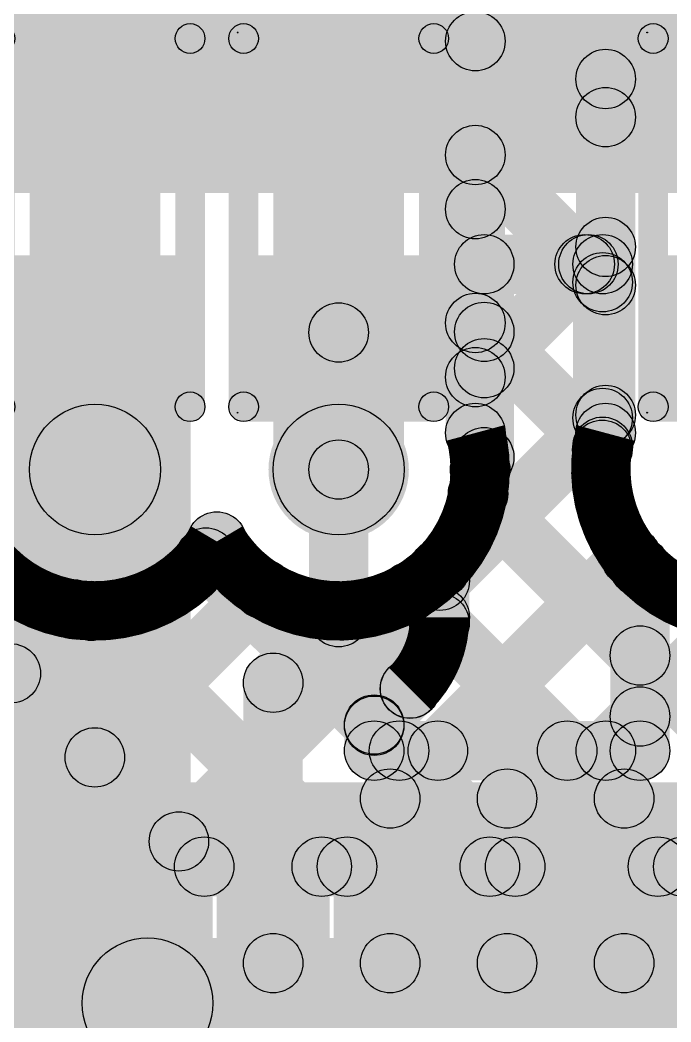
# Model space of a CAD drawing. Header units: millimetres. Extents: x -0.22 to 4.11, y -0.25 to 2.01.
# Drawn here: x 1.8429 to 1.9524, y 0.6665 to 0.8352 of the extents above; entities that cross this region are included whole.
import ezdxf

# ---------------------------------------------------------------- set-up
doc = ezdxf.new("R2010")
doc.units = ezdxf.units.MM
doc.header["$MEASUREMENT"] = 0
for name, color, linetype in [('BottomLayer', 5, 'Continuous'), ('BottomOverlay', 54, 'Continuous'), ('BottomPaste', 16, 'Continuous'), ('BottomSolder', 6, 'Continuous'), ('Mechanical1', 6, 'Continuous'), ('TopLayer', 1, 'Continuous'), ('ViaHoleLayer', 16, 'Continuous')]:
    doc.layers.add(name, color=color, linetype=linetype)

# ---------------------------------------------------------------- blocks, each defined once
blk = doc.blocks.new('R__0402_B_5')
at = {"layer": 'BottomLayer'}
for points in [[(-0.0095, 0.0125), (-0.0095, -0.0125), (-0.0275, -0.0125), (-0.0275, 0.0125)], [(0.0275, 0.0125), (0.0275, -0.0125), (0.0095, -0.0125), (0.0095, 0.0125)]]:
    blk.add_hatch(color=5, dxfattribs=at).paths.add_polyline_path(points)
at = {"layer": 'BottomOverlay'}
h = blk.add_hatch(color=54, dxfattribs=at)
edge = h.paths.add_edge_path()
edge.add_arc((-0.031, 0.016), 0.0025, 0, 360)
h = blk.add_hatch(color=54, dxfattribs=at)
edge = h.paths.add_edge_path()
edge.add_arc((-0.031, 0.016), 0.0025, 0, 360)
h = blk.add_hatch(color=54, dxfattribs=at)
edge = h.paths.add_edge_path()
edge.add_arc((-0.032, 0.017), 0.0000635, 0, 360)
for points in [[(-0.032, 0.01694), (-0.032, 0.01706), (0.032, 0.01706), (0.032, 0.01694)], [(-0.031, 0.0135), (-0.031, 0.0185), (0.031, 0.0185), (0.031, 0.0135)], [(-0.0335, 0.016), (-0.0285, 0.016), (-0.0285, -0.016), (-0.0335, -0.016)], [(0.0285, 0.016), (0.0335, 0.016), (0.0335, -0.016), (0.0285, -0.016)], [(-0.031, -0.0185), (-0.031, -0.0135), (0.031, -0.0135), (0.031, -0.0185)]]:
    blk.add_hatch(color=54, dxfattribs=at).paths.add_polyline_path(points)
h = blk.add_hatch(color=54, dxfattribs=at)
edge = h.paths.add_edge_path()
edge.add_arc((0.031, 0.016), 0.0025, 0, 360)
h = blk.add_hatch(color=54, dxfattribs=at)
edge = h.paths.add_edge_path()
edge.add_arc((0.031, 0.016), 0.0025, 0, 360)
h = blk.add_hatch(color=54, dxfattribs=at)
edge = h.paths.add_edge_path()
edge.add_arc((0.032, 0.017), 0.0000635, 0, 360)
h = blk.add_hatch(color=54, dxfattribs=at)
edge = h.paths.add_edge_path()
edge.add_arc((-0.031, -0.016), 0.0025, 0, 360)
h = blk.add_hatch(color=54, dxfattribs=at)
edge = h.paths.add_edge_path()
edge.add_arc((-0.031, -0.016), 0.0025, 0, 360)
h = blk.add_hatch(color=54, dxfattribs=at)
edge = h.paths.add_edge_path()
edge.add_arc((0.031, -0.016), 0.0025, 0, 360)
h = blk.add_hatch(color=54, dxfattribs=at)
edge = h.paths.add_edge_path()
edge.add_arc((0.031, -0.016), 0.0025, 0, 360)
at = {"layer": 'BottomPaste'}
for points in [[(-0.0095, 0.0125), (-0.0095, -0.0125), (-0.0275, -0.0125), (-0.0275, 0.0125)], [(0.0275, 0.0125), (0.0275, -0.0125), (0.0095, -0.0125), (0.0095, 0.0125)]]:
    blk.add_hatch(color=16, dxfattribs=at).paths.add_polyline_path(points)
at = {"layer": 'BottomSolder'}
for points in [[(-0.0055, 0.0165), (-0.0055, -0.0165), (-0.0315, -0.0165), (-0.0315, 0.0165)], [(0.0315, 0.0165), (0.0315, -0.0165), (0.0055, -0.0165), (0.0055, 0.0165)]]:
    blk.add_hatch(color=6, dxfattribs=at).paths.add_polyline_path(points)
at = {"layer": 'BottomOverlay'}
for centre, radius in [((-0.031, 0.016), 0.0025), ((-0.031, 0.016), 0.0025), ((-0.032, 0.017), 0.0000635), ((0.031, 0.016), 0.0025), ((0.031, 0.016), 0.0025), ((0.032, 0.017), 0.0000635), ((-0.031, -0.016), 0.0025), ((-0.031, -0.016), 0.0025), ((0.031, -0.016), 0.0025), ((0.031, -0.016), 0.0025)]:
    blk.add_circle(centre, radius, dxfattribs=at)
blk = doc.blocks.new('R__0402_B_7')
at = {"layer": 'BottomLayer'}
for points in [[(-0.0095, 0.0125), (-0.0095, -0.0125), (-0.0275, -0.0125), (-0.0275, 0.0125)], [(0.0275, 0.0125), (0.0275, -0.0125), (0.0095, -0.0125), (0.0095, 0.0125)]]:
    blk.add_hatch(color=5, dxfattribs=at).paths.add_polyline_path(points)
at = {"layer": 'BottomOverlay'}
h = blk.add_hatch(color=54, dxfattribs=at)
edge = h.paths.add_edge_path()
edge.add_arc((-0.031, 0.016), 0.0025, 0, 360)
h = blk.add_hatch(color=54, dxfattribs=at)
edge = h.paths.add_edge_path()
edge.add_arc((-0.031, 0.016), 0.0025, 0, 360)
h = blk.add_hatch(color=54, dxfattribs=at)
edge = h.paths.add_edge_path()
edge.add_arc((-0.032, 0.017), 0.0000635, 0, 360)
for points in [[(-0.032, 0.01694), (-0.032, 0.01706), (0.032, 0.01706), (0.032, 0.01694)], [(-0.031, 0.0135), (-0.031, 0.0185), (0.031, 0.0185), (0.031, 0.0135)], [(-0.0335, 0.016), (-0.0285, 0.016), (-0.0285, -0.016), (-0.0335, -0.016)], [(0.0285, 0.016), (0.0335, 0.016), (0.0335, -0.016), (0.0285, -0.016)], [(-0.031, -0.0185), (-0.031, -0.0135), (0.031, -0.0135), (0.031, -0.0185)]]:
    blk.add_hatch(color=54, dxfattribs=at).paths.add_polyline_path(points)
h = blk.add_hatch(color=54, dxfattribs=at)
edge = h.paths.add_edge_path()
edge.add_arc((0.031, 0.016), 0.0025, 0, 360)
h = blk.add_hatch(color=54, dxfattribs=at)
edge = h.paths.add_edge_path()
edge.add_arc((0.031, 0.016), 0.0025, 0, 360)
h = blk.add_hatch(color=54, dxfattribs=at)
edge = h.paths.add_edge_path()
edge.add_arc((0.032, 0.017), 0.0000635, 0, 360)
h = blk.add_hatch(color=54, dxfattribs=at)
edge = h.paths.add_edge_path()
edge.add_arc((-0.031, -0.016), 0.0025, 0, 360)
h = blk.add_hatch(color=54, dxfattribs=at)
edge = h.paths.add_edge_path()
edge.add_arc((-0.031, -0.016), 0.0025, 0, 360)
h = blk.add_hatch(color=54, dxfattribs=at)
edge = h.paths.add_edge_path()
edge.add_arc((0.031, -0.016), 0.0025, 0, 360)
h = blk.add_hatch(color=54, dxfattribs=at)
edge = h.paths.add_edge_path()
edge.add_arc((0.031, -0.016), 0.0025, 0, 360)
at = {"layer": 'BottomPaste'}
for points in [[(-0.0095, 0.0125), (-0.0095, -0.0125), (-0.0275, -0.0125), (-0.0275, 0.0125)], [(0.0275, 0.0125), (0.0275, -0.0125), (0.0095, -0.0125), (0.0095, 0.0125)]]:
    blk.add_hatch(color=16, dxfattribs=at).paths.add_polyline_path(points)
at = {"layer": 'BottomSolder'}
for points in [[(-0.0055, 0.0165), (-0.0055, -0.0165), (-0.0315, -0.0165), (-0.0315, 0.0165)], [(0.0315, 0.0165), (0.0315, -0.0165), (0.0055, -0.0165), (0.0055, 0.0165)]]:
    blk.add_hatch(color=6, dxfattribs=at).paths.add_polyline_path(points)
at = {"layer": 'BottomOverlay'}
for centre, radius in [((-0.031, 0.016), 0.0025), ((-0.031, 0.016), 0.0025), ((-0.032, 0.017), 0.0000635), ((0.031, 0.016), 0.0025), ((0.031, 0.016), 0.0025), ((0.032, 0.017), 0.0000635), ((-0.031, -0.016), 0.0025), ((-0.031, -0.016), 0.0025), ((0.031, -0.016), 0.0025), ((0.031, -0.016), 0.0025)]:
    blk.add_circle(centre, radius, dxfattribs=at)
blk = doc.blocks.new('R__0402_B_8')
at = {"layer": 'BottomLayer'}
for points in [[(-0.0095, 0.0125), (-0.0095, -0.0125), (-0.0275, -0.0125), (-0.0275, 0.0125)], [(0.0275, 0.0125), (0.0275, -0.0125), (0.0095, -0.0125), (0.0095, 0.0125)]]:
    blk.add_hatch(color=5, dxfattribs=at).paths.add_polyline_path(points)
at = {"layer": 'BottomOverlay'}
h = blk.add_hatch(color=54, dxfattribs=at)
edge = h.paths.add_edge_path()
edge.add_arc((-0.031, 0.016), 0.0025, 0, 360)
h = blk.add_hatch(color=54, dxfattribs=at)
edge = h.paths.add_edge_path()
edge.add_arc((-0.031, 0.016), 0.0025, 0, 360)
h = blk.add_hatch(color=54, dxfattribs=at)
edge = h.paths.add_edge_path()
edge.add_arc((-0.032, 0.017), 0.0000635, 0, 360)
for points in [[(-0.032, 0.01694), (-0.032, 0.01706), (0.032, 0.01706), (0.032, 0.01694)], [(-0.031, 0.0135), (-0.031, 0.0185), (0.031, 0.0185), (0.031, 0.0135)], [(-0.0335, 0.016), (-0.0285, 0.016), (-0.0285, -0.016), (-0.0335, -0.016)], [(0.0285, 0.016), (0.0335, 0.016), (0.0335, -0.016), (0.0285, -0.016)], [(-0.031, -0.0185), (-0.031, -0.0135), (0.031, -0.0135), (0.031, -0.0185)]]:
    blk.add_hatch(color=54, dxfattribs=at).paths.add_polyline_path(points)
h = blk.add_hatch(color=54, dxfattribs=at)
edge = h.paths.add_edge_path()
edge.add_arc((0.031, 0.016), 0.0025, 0, 360)
h = blk.add_hatch(color=54, dxfattribs=at)
edge = h.paths.add_edge_path()
edge.add_arc((0.031, 0.016), 0.0025, 0, 360)
h = blk.add_hatch(color=54, dxfattribs=at)
edge = h.paths.add_edge_path()
edge.add_arc((0.032, 0.017), 0.0000635, 0, 360)
h = blk.add_hatch(color=54, dxfattribs=at)
edge = h.paths.add_edge_path()
edge.add_arc((-0.031, -0.016), 0.0025, 0, 360)
h = blk.add_hatch(color=54, dxfattribs=at)
edge = h.paths.add_edge_path()
edge.add_arc((-0.031, -0.016), 0.0025, 0, 360)
h = blk.add_hatch(color=54, dxfattribs=at)
edge = h.paths.add_edge_path()
edge.add_arc((0.031, -0.016), 0.0025, 0, 360)
h = blk.add_hatch(color=54, dxfattribs=at)
edge = h.paths.add_edge_path()
edge.add_arc((0.031, -0.016), 0.0025, 0, 360)
at = {"layer": 'BottomPaste'}
for points in [[(-0.0095, 0.0125), (-0.0095, -0.0125), (-0.0275, -0.0125), (-0.0275, 0.0125)], [(0.0275, 0.0125), (0.0275, -0.0125), (0.0095, -0.0125), (0.0095, 0.0125)]]:
    blk.add_hatch(color=16, dxfattribs=at).paths.add_polyline_path(points)
at = {"layer": 'BottomSolder'}
for points in [[(-0.0055, 0.0165), (-0.0055, -0.0165), (-0.0315, -0.0165), (-0.0315, 0.0165)], [(0.0315, 0.0165), (0.0315, -0.0165), (0.0055, -0.0165), (0.0055, 0.0165)]]:
    blk.add_hatch(color=6, dxfattribs=at).paths.add_polyline_path(points)
at = {"layer": 'BottomOverlay'}
for centre, radius in [((-0.031, 0.016), 0.0025), ((-0.031, 0.016), 0.0025), ((-0.032, 0.017), 0.0000635), ((0.031, 0.016), 0.0025), ((0.031, 0.016), 0.0025), ((0.032, 0.017), 0.0000635), ((-0.031, -0.016), 0.0025), ((-0.031, -0.016), 0.0025), ((0.031, -0.016), 0.0025), ((0.031, -0.016), 0.0025)]:
    blk.add_circle(centre, radius, dxfattribs=at)
blk = doc.blocks.new('8_02A0_024200_B_10')
at = {"layer": 'BottomLayer'}
for points in [[(-0.05472, -0.02037), (-0.0437, -0.02037), (-0.0437, -0.05581), (-0.05472, -0.05581)], [(-0.03504, -0.02037), (-0.02402, -0.02037), (-0.02402, -0.05581), (-0.03504, -0.05581)], [(-0.01535, -0.02037), (-0.00433, -0.02037), (-0.00433, -0.05581), (-0.01535, -0.05581)], [(0.00433, -0.02037), (0.01535, -0.02037), (0.01535, -0.05581), (0.00433, -0.05581)], [(0.02402, -0.02037), (0.03504, -0.02037), (0.03504, -0.05581), (0.02402, -0.05581)], [(0.0437, -0.02037), (0.05472, -0.02037), (0.05472, -0.05581), (0.0437, -0.05581)]]:
    blk.add_hatch(color=5, dxfattribs=at).paths.add_polyline_path(points)
at = {"layer": 'BottomPaste'}
for points in [[(-0.05472, -0.02037), (-0.0437, -0.02037), (-0.0437, -0.05581), (-0.05472, -0.05581)], [(-0.03504, -0.02037), (-0.02402, -0.02037), (-0.02402, -0.05581), (-0.03504, -0.05581)], [(-0.01535, -0.02037), (-0.00433, -0.02037), (-0.00433, -0.05581), (-0.01535, -0.05581)], [(0.00433, -0.02037), (0.01535, -0.02037), (0.01535, -0.05581), (0.00433, -0.05581)], [(0.02402, -0.02037), (0.03504, -0.02037), (0.03504, -0.05581), (0.02402, -0.05581)], [(0.0437, -0.02037), (0.05472, -0.02037), (0.05472, -0.05581), (0.0437, -0.05581)]]:
    blk.add_hatch(color=16, dxfattribs=at).paths.add_polyline_path(points)
at = {"layer": 'BottomSolder'}
for points in [[(-0.05872, -0.01637), (-0.0397, -0.01637), (-0.0397, -0.05981), (-0.05872, -0.05981)], [(-0.03904, -0.01637), (-0.02002, -0.01637), (-0.02002, -0.05981), (-0.03904, -0.05981)], [(-0.01935, -0.01637), (-0.00033, -0.01637), (-0.00033, -0.05981), (-0.01935, -0.05981)], [(0.00033, -0.01637), (0.01935, -0.01637), (0.01935, -0.05981), (0.00033, -0.05981)], [(0.02002, -0.01637), (0.03904, -0.01637), (0.03904, -0.05981), (0.02002, -0.05981)], [(0.0397, -0.01637), (0.05872, -0.01637), (0.05872, -0.05981), (0.0397, -0.05981)]]:
    blk.add_hatch(color=6, dxfattribs=at).paths.add_polyline_path(points)

msp = doc.modelspace()

# ---------------------------------------------------------------- hatches: boundary and pattern name
at = {"layer": 'BottomLayer'}
for points in [[(1.84053, 0.80612), (2.02985, 0.80612), (2.02985, 0.88368), (1.84053, 0.88368)], [(1.92103, 0.78912), (1.92103, 0.79912), (1.94095, 0.79912), (1.94095, 0.78912)], [(1.92103, 0.78912), (1.92103, 0.79912), (1.94095, 0.79912), (1.94095, 0.78912)], [(1.92457, 0.77307), (1.9175, 0.78014), (1.93501, 0.79766), (1.94208, 0.79058)], [(1.92457, 0.77307), (1.9175, 0.78014), (1.93501, 0.79766), (1.94208, 0.79058)], [(1.93439, 0.79058), (1.94146, 0.79766), (1.94449, 0.79463), (1.93742, 0.78756)], [(1.93439, 0.79058), (1.94146, 0.79766), (1.94449, 0.79463), (1.93742, 0.78756)], [(1.92603, 0.76163), (1.91603, 0.76163), (1.91603, 0.79412), (1.92603, 0.79412)], [(1.92603, 0.76163), (1.91603, 0.76163), (1.91603, 0.79412), (1.92603, 0.79412)], [(1.94595, 0.76339), (1.93595, 0.76339), (1.93595, 0.79412), (1.94595, 0.79412)], [(1.94595, 0.76339), (1.93595, 0.76339), (1.93595, 0.79412), (1.94595, 0.79412)], [(1.84061, 0.65756), (1.87161, 0.65756), (1.87161, 0.7926), (1.84061, 0.7926)], [(1.9175, 0.77919), (1.92457, 0.78626), (1.94441, 0.76642), (1.93734, 0.75935)], [(1.9175, 0.77919), (1.92457, 0.78626), (1.94441, 0.76642), (1.93734, 0.75935)], [(1.90153, 0.75955), (1.89153, 0.75955), (1.89153, 0.78263), (1.90153, 0.78263)], [(1.91707, 0.73729), (1.91, 0.74436), (1.93742, 0.77178), (1.94449, 0.76471)], [(1.91707, 0.73729), (1.91, 0.74436), (1.93742, 0.77178), (1.94449, 0.76471)], [(1.90153, 0.73468), (1.89153, 0.73468), (1.89153, 0.75955), (1.90153, 0.75955)], [(1.91646, 0.75195), (1.92353, 0.75902), (1.95078, 0.73177), (1.94371, 0.7247)], [(1.91646, 0.75195), (1.92353, 0.75902), (1.95078, 0.73177), (1.94371, 0.7247)], [(1.91674, 0.70868), (1.90967, 0.71575), (1.94224, 0.74832), (1.94931, 0.74125)], [(1.91674, 0.70868), (1.90967, 0.71575), (1.94224, 0.74832), (1.94931, 0.74125)], [(1.91853, 0.73468), (1.90853, 0.73468), (1.90853, 0.74288), (1.91853, 0.74288)], [(1.91853, 0.73468), (1.90853, 0.73468), (1.90853, 0.74288), (1.91853, 0.74288)], [(1.95224, 0.71221), (1.94224, 0.71221), (1.94224, 0.7431), (1.95224, 0.7431)], [(1.95224, 0.71221), (1.94224, 0.71221), (1.94224, 0.7431), (1.95224, 0.7431)], [(1.88904, 0.72011), (1.88197, 0.72718), (1.893, 0.73821), (1.90007, 0.73114)], [(1.90997, 0.73015), (1.91704, 0.73722), (1.93851, 0.71575), (1.93144, 0.70868)], [(1.90997, 0.73015), (1.91704, 0.73722), (1.93851, 0.71575), (1.93144, 0.70868)], [(1.90604, 0.71307), (1.89897, 0.72014), (1.905, 0.72617), (1.91207, 0.7191)], [(1.90604, 0.71307), (1.89897, 0.72014), (1.905, 0.72617), (1.91207, 0.7191)], [(1.8905, 0.67643), (1.8805, 0.67643), (1.8805, 0.72365), (1.8905, 0.72365)], [(1.94503, 0.70868), (1.93796, 0.71575), (1.94371, 0.7215), (1.95078, 0.71443)], [(1.94503, 0.70868), (1.93796, 0.71575), (1.94371, 0.7215), (1.95078, 0.71443)], [(1.89897, 0.71287), (1.90604, 0.71994), (1.91023, 0.71575), (1.90316, 0.70868)], [(1.89897, 0.71287), (1.90604, 0.71994), (1.91023, 0.71575), (1.90316, 0.70868)], [(1.9025, 0.70721), (1.9025, 0.71721), (1.94724, 0.71721), (1.94724, 0.70721)], [(1.9025, 0.70721), (1.9025, 0.71721), (1.94724, 0.71721), (1.94724, 0.70721)], [(1.9075, 0.71221), (1.8975, 0.71221), (1.8975, 0.71661), (1.9075, 0.71661)], [(1.9075, 0.71221), (1.8975, 0.71221), (1.8975, 0.71661), (1.9075, 0.71661)], [(1.91019, 0.67643), (1.90019, 0.67643), (1.90019, 0.70415), (1.91019, 0.70415)], [(1.91019, 0.67643), (1.90019, 0.67643), (1.90019, 0.70415), (1.91019, 0.70415)], [(1.92987, 0.67643), (1.91987, 0.67643), (1.91987, 0.70415), (1.92987, 0.70415)], [(1.92987, 0.67643), (1.91987, 0.67643), (1.91987, 0.70415), (1.92987, 0.70415)], [(1.94956, 0.67643), (1.93956, 0.67643), (1.93956, 0.70415), (1.94956, 0.70415)], [(1.94956, 0.67643), (1.93956, 0.67643), (1.93956, 0.70415), (1.94956, 0.70415)], [(1.89953, 0.62817), (1.95064, 0.62817), (1.95064, 0.70021), (1.89953, 0.70021)]]:
    msp.add_hatch(color=5, dxfattribs=at).paths.add_polyline_path(points)
h = msp.add_hatch(color=5, dxfattribs=at)
edge = h.paths.add_edge_path()
edge.add_arc((1.92103, 0.79412), 0.005, 0, 360)
h = msp.add_hatch(color=5, dxfattribs=at)
edge = h.paths.add_edge_path()
edge.add_arc((1.92103, 0.79412), 0.005, 0, 360)
h = msp.add_hatch(color=5, dxfattribs=at)
edge = h.paths.add_edge_path()
edge.add_arc((1.92103, 0.79412), 0.005, 0, 360)
h = msp.add_hatch(color=5, dxfattribs=at)
edge = h.paths.add_edge_path()
edge.add_arc((1.92103, 0.79412), 0.005, 0, 360)
h = msp.add_hatch(color=5, dxfattribs=at)
edge = h.paths.add_edge_path()
edge.add_arc((1.93793, 0.79412), 0.005, 0, 360)
h = msp.add_hatch(color=5, dxfattribs=at)
edge = h.paths.add_edge_path()
edge.add_arc((1.93793, 0.79412), 0.005, 0, 360)
h = msp.add_hatch(color=5, dxfattribs=at)
edge = h.paths.add_edge_path()
edge.add_arc((1.93855, 0.79412), 0.005, 0, 360)
h = msp.add_hatch(color=5, dxfattribs=at)
edge = h.paths.add_edge_path()
edge.add_arc((1.93855, 0.79412), 0.005, 0, 360)
h = msp.add_hatch(color=5, dxfattribs=at)
edge = h.paths.add_edge_path()
edge.add_arc((1.94095, 0.79412), 0.005, 0, 360)
h = msp.add_hatch(color=5, dxfattribs=at)
edge = h.paths.add_edge_path()
edge.add_arc((1.94095, 0.79412), 0.005, 0, 360)
h = msp.add_hatch(color=5, dxfattribs=at)
edge = h.paths.add_edge_path()
edge.add_arc((1.94095, 0.79412), 0.005, 0, 360)
h = msp.add_hatch(color=5, dxfattribs=at)
edge = h.paths.add_edge_path()
edge.add_arc((1.94095, 0.79412), 0.005, 0, 360)
h = msp.add_hatch(color=5, dxfattribs=at)
edge = h.paths.add_edge_path()
edge.add_arc((1.94095, 0.79109), 0.005, 0, 360)
h = msp.add_hatch(color=5, dxfattribs=at)
edge = h.paths.add_edge_path()
edge.add_arc((1.94095, 0.79109), 0.005, 0, 360)
h = msp.add_hatch(color=5, dxfattribs=at)
edge = h.paths.add_edge_path()
edge.add_arc((1.89653, 0.78263), 0.005, 0, 360)
h = msp.add_hatch(color=5, dxfattribs=at)
edge = h.paths.add_edge_path()
edge.add_arc((1.92103, 0.78273), 0.005, 0, 360)
h = msp.add_hatch(color=5, dxfattribs=at)
edge = h.paths.add_edge_path()
edge.add_arc((1.92103, 0.78273), 0.005, 0, 360)
h = msp.add_hatch(color=5, dxfattribs=at)
edge = h.paths.add_edge_path()
edge.add_arc((1.92103, 0.77661), 0.005, 0, 360)
h = msp.add_hatch(color=5, dxfattribs=at)
edge = h.paths.add_edge_path()
edge.add_arc((1.92103, 0.77661), 0.005, 0, 360)
h = msp.add_hatch(color=5, dxfattribs=at)
edge = h.paths.add_edge_path()
edge.add_arc((1.94095, 0.76824), 0.005, 0, 360)
h = msp.add_hatch(color=5, dxfattribs=at)
edge = h.paths.add_edge_path()
edge.add_arc((1.94095, 0.76824), 0.005, 0, 360)
h = msp.add_hatch(color=5, dxfattribs=at)
edge = h.paths.add_edge_path()
edge.add_arc((1.85553, 0.75955), 0.01181, 0, 360)
h = msp.add_hatch(color=5, dxfattribs=at)
edge = h.paths.add_edge_path()
edge.add_arc((1.89653, 0.75955), 0.01181, 0, 360)
h = msp.add_hatch(color=5, dxfattribs=at)
edge = h.paths.add_edge_path()
edge.add_arc((1.94088, 0.76288), 0.005, 0, 360)
h = msp.add_hatch(color=5, dxfattribs=at)
edge = h.paths.add_edge_path()
edge.add_arc((1.94088, 0.76288), 0.005, 0, 360)
h = msp.add_hatch(color=5, dxfattribs=at)
edge = h.paths.add_edge_path()
edge.add_arc((1.94095, 0.76339), 0.005, 0, 360)
h = msp.add_hatch(color=5, dxfattribs=at)
edge = h.paths.add_edge_path()
edge.add_arc((1.94095, 0.76339), 0.005, 0, 360)
h = msp.add_hatch(color=5, dxfattribs=at)
edge = h.paths.add_edge_path()
edge.add_arc((1.94095, 0.76339), 0.005, 0, 360)
h = msp.add_hatch(color=5, dxfattribs=at)
edge = h.paths.add_edge_path()
edge.add_arc((1.94095, 0.76339), 0.005, 0, 360)
h = msp.add_hatch(color=5, dxfattribs=at)
edge = h.paths.add_edge_path()
edge.add_arc((1.92103, 0.76163), 0.005, 0, 360)
h = msp.add_hatch(color=5, dxfattribs=at)
edge = h.paths.add_edge_path()
edge.add_arc((1.92103, 0.76163), 0.005, 0, 360)
h = msp.add_hatch(color=5, dxfattribs=at)
edge = h.paths.add_edge_path()
edge.add_arc((1.89653, 0.75955), 0.005, 0, 360)
h = msp.add_hatch(color=5, dxfattribs=at)
edge = h.paths.add_edge_path()
edge.add_arc((1.89653, 0.75955), 0.005, 0, 360)
h = msp.add_hatch(color=5, dxfattribs=at)
edge = h.paths.add_edge_path()
edge.add_arc((1.92034, 0.75955), 0.005, 0, 360)
h = msp.add_hatch(color=5, dxfattribs=at)
edge = h.paths.add_edge_path()
edge.add_arc((1.92034, 0.75955), 0.005, 0, 360)
h = msp.add_hatch(color=5, dxfattribs=at)
edge = h.paths.add_edge_path()
edge.add_arc((1.91999, 0.75548), 0.005, 0, 360)
h = msp.add_hatch(color=5, dxfattribs=at)
edge = h.paths.add_edge_path()
edge.add_arc((1.91999, 0.75548), 0.005, 0, 360)
h = msp.add_hatch(color=5, dxfattribs=at)
edge = h.paths.add_edge_path()
edge.add_arc((1.94578, 0.74478), 0.005, 0, 360)
h = msp.add_hatch(color=5, dxfattribs=at)
edge = h.paths.add_edge_path()
edge.add_arc((1.94578, 0.74478), 0.005, 0, 360)
h = msp.add_hatch(color=5, dxfattribs=at)
edge = h.paths.add_edge_path()
edge.add_arc((1.91353, 0.74288), 0.005, 0, 360)
h = msp.add_hatch(color=5, dxfattribs=at)
edge = h.paths.add_edge_path()
edge.add_arc((1.91353, 0.74288), 0.005, 0, 360)
h = msp.add_hatch(color=5, dxfattribs=at)
edge = h.paths.add_edge_path()
edge.add_arc((1.91353, 0.74288), 0.005, 0, 360)
h = msp.add_hatch(color=5, dxfattribs=at)
edge = h.paths.add_edge_path()
edge.add_arc((1.91353, 0.74288), 0.005, 0, 360)
h = msp.add_hatch(color=5, dxfattribs=at)
edge = h.paths.add_edge_path()
edge.add_arc((1.94724, 0.7431), 0.005, 0, 360)
h = msp.add_hatch(color=5, dxfattribs=at)
edge = h.paths.add_edge_path()
edge.add_arc((1.94724, 0.7431), 0.005, 0, 360)
h = msp.add_hatch(color=5, dxfattribs=at)
edge = h.paths.add_edge_path()
edge.add_arc((1.94724, 0.7431), 0.005, 0, 360)
h = msp.add_hatch(color=5, dxfattribs=at)
edge = h.paths.add_edge_path()
edge.add_arc((1.94724, 0.7431), 0.005, 0, 360)
h = msp.add_hatch(color=5, dxfattribs=at)
edge = h.paths.add_edge_path()
edge.add_arc((1.91353, 0.74082), 0.005, 0, 360)
h = msp.add_hatch(color=5, dxfattribs=at)
edge = h.paths.add_edge_path()
edge.add_arc((1.91353, 0.74082), 0.005, 0, 360)
h = msp.add_hatch(color=5, dxfattribs=at)
edge = h.paths.add_edge_path()
edge.add_arc((1.89653, 0.73468), 0.005, 0, 360)
h = msp.add_hatch(color=5, dxfattribs=at)
edge = h.paths.add_edge_path()
edge.add_arc((1.89653, 0.73468), 0.005, 0, 360)
h = msp.add_hatch(color=5, dxfattribs=at)
edge = h.paths.add_edge_path()
edge.add_arc((1.91353, 0.73468), 0.005, 0, 360)
h = msp.add_hatch(color=5, dxfattribs=at)
edge = h.paths.add_edge_path()
edge.add_arc((1.91353, 0.73468), 0.005, 0, 360)
h = msp.add_hatch(color=5, dxfattribs=at)
edge = h.paths.add_edge_path()
edge.add_arc((1.91353, 0.73468), 0.005, 0, 360)
h = msp.add_hatch(color=5, dxfattribs=at)
edge = h.paths.add_edge_path()
edge.add_arc((1.91353, 0.73468), 0.005, 0, 360)
h = msp.add_hatch(color=5, dxfattribs=at)
edge = h.paths.add_edge_path()
edge.add_arc((1.91353, 0.73468), 0.005, 0, 360)
h = msp.add_hatch(color=5, dxfattribs=at)
edge = h.paths.add_edge_path()
edge.add_arc((1.91353, 0.73468), 0.005, 0, 360)
h = msp.add_hatch(color=5, dxfattribs=at)
edge = h.paths.add_edge_path()
edge.add_arc((1.9135, 0.73369), 0.005, 0, 360)
h = msp.add_hatch(color=5, dxfattribs=at)
edge = h.paths.add_edge_path()
edge.add_arc((1.9135, 0.73369), 0.005, 0, 360)
h = msp.add_hatch(color=5, dxfattribs=at)
edge = h.paths.add_edge_path()
edge.add_arc((1.94724, 0.72824), 0.005, 0, 360)
h = msp.add_hatch(color=5, dxfattribs=at)
edge = h.paths.add_edge_path()
edge.add_arc((1.94724, 0.72824), 0.005, 0, 360)
h = msp.add_hatch(color=5, dxfattribs=at)
edge = h.paths.add_edge_path()
edge.add_arc((1.8855, 0.72365), 0.005, 0, 360)
h = msp.add_hatch(color=5, dxfattribs=at)
edge = h.paths.add_edge_path()
edge.add_arc((1.8855, 0.72365), 0.005, 0, 360)
h = msp.add_hatch(color=5, dxfattribs=at)
edge = h.paths.add_edge_path()
edge.add_arc((1.90853, 0.72264), 0.005, 0, 360)
h = msp.add_hatch(color=5, dxfattribs=at)
edge = h.paths.add_edge_path()
edge.add_arc((1.90853, 0.72264), 0.005, 0, 360)
h = msp.add_hatch(color=5, dxfattribs=at)
edge = h.paths.add_edge_path()
edge.add_arc((1.90853, 0.72264), 0.005, 0, 360)
h = msp.add_hatch(color=5, dxfattribs=at)
edge = h.paths.add_edge_path()
edge.add_arc((1.90853, 0.72264), 0.005, 0, 360)
h = msp.add_hatch(color=5, dxfattribs=at)
edge = h.paths.add_edge_path()
edge.add_arc((1.90855, 0.72266), 0.005, 0, 360)
h = msp.add_hatch(color=5, dxfattribs=at)
edge = h.paths.add_edge_path()
edge.add_arc((1.90855, 0.72266), 0.005, 0, 360)
h = msp.add_hatch(color=5, dxfattribs=at)
edge = h.paths.add_edge_path()
edge.add_arc((1.94724, 0.71796), 0.005, 0, 360)
h = msp.add_hatch(color=5, dxfattribs=at)
edge = h.paths.add_edge_path()
edge.add_arc((1.94724, 0.71796), 0.005, 0, 360)
h = msp.add_hatch(color=5, dxfattribs=at)
edge = h.paths.add_edge_path()
edge.add_arc((1.9025, 0.71661), 0.005, 0, 360)
h = msp.add_hatch(color=5, dxfattribs=at)
edge = h.paths.add_edge_path()
edge.add_arc((1.9025, 0.71661), 0.005, 0, 360)
h = msp.add_hatch(color=5, dxfattribs=at)
edge = h.paths.add_edge_path()
edge.add_arc((1.9025, 0.71661), 0.005, 0, 360)
h = msp.add_hatch(color=5, dxfattribs=at)
edge = h.paths.add_edge_path()
edge.add_arc((1.9025, 0.71661), 0.005, 0, 360)
h = msp.add_hatch(color=5, dxfattribs=at)
edge = h.paths.add_edge_path()
edge.add_arc((1.9025, 0.71641), 0.005, 0, 360)
h = msp.add_hatch(color=5, dxfattribs=at)
edge = h.paths.add_edge_path()
edge.add_arc((1.9025, 0.71641), 0.005, 0, 360)
h = msp.add_hatch(color=5, dxfattribs=at)
edge = h.paths.add_edge_path()
edge.add_arc((1.9025, 0.71221), 0.005, 0, 360)
h = msp.add_hatch(color=5, dxfattribs=at)
edge = h.paths.add_edge_path()
edge.add_arc((1.9025, 0.71221), 0.005, 0, 360)
h = msp.add_hatch(color=5, dxfattribs=at)
edge = h.paths.add_edge_path()
edge.add_arc((1.9025, 0.71221), 0.005, 0, 360)
h = msp.add_hatch(color=5, dxfattribs=at)
edge = h.paths.add_edge_path()
edge.add_arc((1.9025, 0.71221), 0.005, 0, 360)
h = msp.add_hatch(color=5, dxfattribs=at)
edge = h.paths.add_edge_path()
edge.add_arc((1.90669, 0.71221), 0.005, 0, 360)
h = msp.add_hatch(color=5, dxfattribs=at)
edge = h.paths.add_edge_path()
edge.add_arc((1.90669, 0.71221), 0.005, 0, 360)
h = msp.add_hatch(color=5, dxfattribs=at)
edge = h.paths.add_edge_path()
edge.add_arc((1.91321, 0.71221), 0.005, 0, 360)
h = msp.add_hatch(color=5, dxfattribs=at)
edge = h.paths.add_edge_path()
edge.add_arc((1.91321, 0.71221), 0.005, 0, 360)
h = msp.add_hatch(color=5, dxfattribs=at)
edge = h.paths.add_edge_path()
edge.add_arc((1.93498, 0.71221), 0.005, 0, 360)
h = msp.add_hatch(color=5, dxfattribs=at)
edge = h.paths.add_edge_path()
edge.add_arc((1.93498, 0.71221), 0.005, 0, 360)
h = msp.add_hatch(color=5, dxfattribs=at)
edge = h.paths.add_edge_path()
edge.add_arc((1.94149, 0.71221), 0.005, 0, 360)
h = msp.add_hatch(color=5, dxfattribs=at)
edge = h.paths.add_edge_path()
edge.add_arc((1.94149, 0.71221), 0.005, 0, 360)
h = msp.add_hatch(color=5, dxfattribs=at)
edge = h.paths.add_edge_path()
edge.add_arc((1.94724, 0.71221), 0.005, 0, 360)
h = msp.add_hatch(color=5, dxfattribs=at)
edge = h.paths.add_edge_path()
edge.add_arc((1.94724, 0.71221), 0.005, 0, 360)
h = msp.add_hatch(color=5, dxfattribs=at)
edge = h.paths.add_edge_path()
edge.add_arc((1.94724, 0.71221), 0.005, 0, 360)
h = msp.add_hatch(color=5, dxfattribs=at)
edge = h.paths.add_edge_path()
edge.add_arc((1.94724, 0.71221), 0.005, 0, 360)
h = msp.add_hatch(color=5, dxfattribs=at)
edge = h.paths.add_edge_path()
edge.add_arc((1.90519, 0.70415), 0.005, 0, 360)
h = msp.add_hatch(color=5, dxfattribs=at)
edge = h.paths.add_edge_path()
edge.add_arc((1.90519, 0.70415), 0.005, 0, 360)
h = msp.add_hatch(color=5, dxfattribs=at)
edge = h.paths.add_edge_path()
edge.add_arc((1.92487, 0.70415), 0.005, 0, 360)
h = msp.add_hatch(color=5, dxfattribs=at)
edge = h.paths.add_edge_path()
edge.add_arc((1.92487, 0.70415), 0.005, 0, 360)
h = msp.add_hatch(color=5, dxfattribs=at)
edge = h.paths.add_edge_path()
edge.add_arc((1.94456, 0.70415), 0.005, 0, 360)
h = msp.add_hatch(color=5, dxfattribs=at)
edge = h.paths.add_edge_path()
edge.add_arc((1.94456, 0.70415), 0.005, 0, 360)
h = msp.add_hatch(color=5, dxfattribs=at)
edge = h.paths.add_edge_path()
edge.add_arc((1.8855, 0.67643), 0.005, 0, 360)
h = msp.add_hatch(color=5, dxfattribs=at)
edge = h.paths.add_edge_path()
edge.add_arc((1.90519, 0.67643), 0.005, 0, 360)
h = msp.add_hatch(color=5, dxfattribs=at)
edge = h.paths.add_edge_path()
edge.add_arc((1.90519, 0.67643), 0.005, 0, 360)
h = msp.add_hatch(color=5, dxfattribs=at)
edge = h.paths.add_edge_path()
edge.add_arc((1.92487, 0.67643), 0.005, 0, 360)
h = msp.add_hatch(color=5, dxfattribs=at)
edge = h.paths.add_edge_path()
edge.add_arc((1.92487, 0.67643), 0.005, 0, 360)
h = msp.add_hatch(color=5, dxfattribs=at)
edge = h.paths.add_edge_path()
edge.add_arc((1.94456, 0.67643), 0.005, 0, 360)
h = msp.add_hatch(color=5, dxfattribs=at)
edge = h.paths.add_edge_path()
edge.add_arc((1.94456, 0.67643), 0.005, 0, 360)
at = {"layer": 'Mechanical1'}
msp.add_hatch(color=6, dxfattribs=at).paths.add_polyline_path([(1.5792, 0.69686), (1.5792, 0.70686), (2.20901, 0.70686), (2.20901, 0.69686)])
at = {"layer": 'TopLayer'}
for points in [[(1.95378, 0.68915), (1.94671, 0.69622), (2.59423, 1.34374), (2.60131, 1.33667)], [(1.95378, 0.68915), (1.94671, 0.69622), (2.59423, 1.34374), (2.60131, 1.33667)], [(1.86653, 0.75955), (1.84453, 0.75955), (1.84453, 1.02829), (1.86653, 1.02829)], [(1.94645, 0.76571), (1.93645, 0.76571), (1.93645, 0.99412), (1.94645, 0.99412)], [(1.94645, 0.76571), (1.93645, 0.76571), (1.93645, 0.99412), (1.94645, 0.99412)], [(1.90753, 0.75955), (1.88553, 0.75955), (1.88553, 0.91517), (1.90753, 0.91517)], [(1.92453, 0.76571), (1.91453, 0.76571), (1.91453, 0.90901), (1.92453, 0.90901)], [(1.92453, 0.76571), (1.91453, 0.76571), (1.91453, 0.90901), (1.92453, 0.90901)], [(1.92307, 0.82814), (1.916, 0.83521), (1.93792, 0.85713), (1.94499, 0.85006)], [(1.92307, 0.82814), (1.916, 0.83521), (1.93792, 0.85713), (1.94499, 0.85006)], [(1.916, 0.83726), (1.92307, 0.84433), (1.94499, 0.82241), (1.93792, 0.81534)], [(1.916, 0.83726), (1.92307, 0.84433), (1.94499, 0.82241), (1.93792, 0.81534)], [(1.92307, 0.79985), (1.916, 0.80693), (1.93792, 0.82885), (1.94499, 0.82178)], [(1.92307, 0.79985), (1.916, 0.80693), (1.93792, 0.82885), (1.94499, 0.82178)], [(1.916, 0.80898), (1.92307, 0.81605), (1.94499, 0.79413), (1.93792, 0.78706)], [(1.916, 0.80898), (1.92307, 0.81605), (1.94499, 0.79413), (1.93792, 0.78706)], [(1.92307, 0.77157), (1.916, 0.77864), (1.93792, 0.80056), (1.94499, 0.79349)], [(1.92307, 0.77157), (1.916, 0.77864), (1.93792, 0.80056), (1.94499, 0.79349)], [(1.77268, 0.78683), (1.77975, 0.7939), (1.87743, 0.69622), (1.87036, 0.68915)], [(1.77268, 0.78683), (1.77975, 0.7939), (1.87743, 0.69622), (1.87036, 0.68915)], [(1.74544, 0.77306), (1.761, 0.78861), (1.87215, 0.67746), (1.85659, 0.66191)], [(1.916, 0.78069), (1.92307, 0.78776), (1.94441, 0.76642), (1.93734, 0.75935)], [(1.916, 0.78069), (1.92307, 0.78776), (1.94441, 0.76642), (1.93734, 0.75935)], [(1.87318, 0.6934), (1.86611, 0.70047), (1.93792, 0.77228), (1.94499, 0.76521)], [(1.87318, 0.6934), (1.86611, 0.70047), (1.93792, 0.77228), (1.94499, 0.76521)], [(1.91646, 0.75195), (1.92353, 0.75902), (1.98633, 0.69622), (1.97926, 0.68915)], [(1.91646, 0.75195), (1.92353, 0.75902), (1.98633, 0.69622), (1.97926, 0.68915)], [(1.87064, 0.7412), (1.87771, 0.74827), (1.92976, 0.69622), (1.92269, 0.68915)], [(1.87064, 0.7412), (1.87771, 0.74827), (1.92976, 0.69622), (1.92269, 0.68915)], [(1.89722, 0.68915), (1.89014, 0.69622), (1.94224, 0.74832), (1.94931, 0.74125)], [(1.89722, 0.68915), (1.89014, 0.69622), (1.94224, 0.74832), (1.94931, 0.74125)], [(1.85904, 0.70754), (1.85197, 0.71461), (1.8803, 0.74294), (1.88737, 0.73587)], [(1.85904, 0.70754), (1.85197, 0.71461), (1.8803, 0.74294), (1.88737, 0.73587)], [(1.90479, 0.73533), (1.91186, 0.7424), (1.95804, 0.69622), (1.95097, 0.68915)], [(1.90479, 0.73533), (1.91186, 0.7424), (1.95804, 0.69622), (1.95097, 0.68915)], [(1.8449, 0.72168), (1.83783, 0.72875), (1.84859, 0.73952), (1.85566, 0.73245)], [(1.8449, 0.72168), (1.83783, 0.72875), (1.84859, 0.73952), (1.85566, 0.73245)], [(1.85134, 0.73222), (1.85841, 0.73929), (1.90147, 0.69622), (1.8944, 0.68915)], [(1.85134, 0.73222), (1.85841, 0.73929), (1.90147, 0.69622), (1.8944, 0.68915)], [(1.9255, 0.68915), (1.91843, 0.69622), (1.96149, 0.73928), (1.96856, 0.73221)], [(1.9255, 0.68915), (1.91843, 0.69622), (1.96149, 0.73928), (1.96856, 0.73221)], [(1.8739, 0.68768), (1.8739, 0.69768), (3.44734, 0.69768), (3.44734, 0.68768)], [(1.8739, 0.68768), (1.8739, 0.69768), (3.44734, 0.69768), (3.44734, 0.68768)], [(1.86437, 0.65868), (1.86437, 0.68068), (3.44734, 0.68068), (3.44734, 0.65868)]]:
    msp.add_hatch(color=1, dxfattribs=at).paths.add_polyline_path(points)
h = msp.add_hatch(color=1, dxfattribs=at)
edge = h.paths.add_edge_path()
edge.add_arc((1.91953, 0.83167), 0.005, 0, 360)
h = msp.add_hatch(color=1, dxfattribs=at)
edge = h.paths.add_edge_path()
edge.add_arc((1.91953, 0.83167), 0.005, 0, 360)
h = msp.add_hatch(color=1, dxfattribs=at)
edge = h.paths.add_edge_path()
edge.add_arc((1.94145, 0.82531), 0.005, 0, 360)
h = msp.add_hatch(color=1, dxfattribs=at)
edge = h.paths.add_edge_path()
edge.add_arc((1.94145, 0.82531), 0.005, 0, 360)
h = msp.add_hatch(color=1, dxfattribs=at)
edge = h.paths.add_edge_path()
edge.add_arc((1.94145, 0.81888), 0.005, 0, 360)
h = msp.add_hatch(color=1, dxfattribs=at)
edge = h.paths.add_edge_path()
edge.add_arc((1.94145, 0.81888), 0.005, 0, 360)
h = msp.add_hatch(color=1, dxfattribs=at)
edge = h.paths.add_edge_path()
edge.add_arc((1.91953, 0.81251), 0.005, 0, 360)
h = msp.add_hatch(color=1, dxfattribs=at)
edge = h.paths.add_edge_path()
edge.add_arc((1.91953, 0.81251), 0.005, 0, 360)
h = msp.add_hatch(color=1, dxfattribs=at)
edge = h.paths.add_edge_path()
edge.add_arc((1.91953, 0.80339), 0.005, 0, 360)
h = msp.add_hatch(color=1, dxfattribs=at)
edge = h.paths.add_edge_path()
edge.add_arc((1.91953, 0.80339), 0.005, 0, 360)
h = msp.add_hatch(color=1, dxfattribs=at)
edge = h.paths.add_edge_path()
edge.add_arc((1.94145, 0.79703), 0.005, 0, 360)
h = msp.add_hatch(color=1, dxfattribs=at)
edge = h.paths.add_edge_path()
edge.add_arc((1.94145, 0.79703), 0.005, 0, 360)
h = msp.add_hatch(color=1, dxfattribs=at)
edge = h.paths.add_edge_path()
edge.add_arc((1.94145, 0.79059), 0.005, 0, 360)
h = msp.add_hatch(color=1, dxfattribs=at)
edge = h.paths.add_edge_path()
edge.add_arc((1.94145, 0.79059), 0.005, 0, 360)
h = msp.add_hatch(color=1, dxfattribs=at)
edge = h.paths.add_edge_path()
edge.add_arc((1.91953, 0.78423), 0.005, 0, 360)
h = msp.add_hatch(color=1, dxfattribs=at)
edge = h.paths.add_edge_path()
edge.add_arc((1.91953, 0.78423), 0.005, 0, 360)
h = msp.add_hatch(color=1, dxfattribs=at)
edge = h.paths.add_edge_path()
edge.add_arc((1.91953, 0.77511), 0.005, 0, 360)
h = msp.add_hatch(color=1, dxfattribs=at)
edge = h.paths.add_edge_path()
edge.add_arc((1.91953, 0.77511), 0.005, 0, 360)
h = msp.add_hatch(color=1, dxfattribs=at)
edge = h.paths.add_edge_path()
edge.add_arc((1.94145, 0.76874), 0.005, 0, 360)
h = msp.add_hatch(color=1, dxfattribs=at)
edge = h.paths.add_edge_path()
edge.add_arc((1.94145, 0.76874), 0.005, 0, 360)
h = msp.add_hatch(color=1, dxfattribs=at)
edge = h.paths.add_edge_path()
edge.add_arc((1.85553, 0.75955), 0.01181, 0, 360)
h = msp.add_hatch(color=1, dxfattribs=at)
edge = h.paths.add_edge_path()
edge.add_arc((1.89653, 0.75955), 0.01181, 0, 360)
h = msp.add_hatch(color=1, dxfattribs=at)
edge = h.paths.add_edge_path()
edge.add_arc((1.85553, 0.75955), 0.011, 0, 360)
h = msp.add_hatch(color=1, dxfattribs=at)
edge = h.paths.add_edge_path()
edge.add_arc((1.89653, 0.75955), 0.011, 0, 360)
h = msp.add_hatch(color=1, dxfattribs=at)
edge = h.paths.add_edge_path()
edge.add_arc((1.91953, 0.76571), 0.005, 0, 360)
h = msp.add_hatch(color=1, dxfattribs=at)
edge = h.paths.add_edge_path()
edge.add_arc((1.91953, 0.76571), 0.005, 0, 360)
h = msp.add_hatch(color=1, dxfattribs=at)
edge = h.paths.add_edge_path()
edge.add_arc((1.91953, 0.76571), 0.005, 0, 360)
h = msp.add_hatch(color=1, dxfattribs=at)
edge = h.paths.add_edge_path()
edge.add_arc((1.91953, 0.76571), 0.005, 0, 360)
h = msp.add_hatch(color=1, dxfattribs=at)
edge = h.paths.add_edge_path()
edge.add_arc((1.94145, 0.76571), 0.005, 0, 360)
h = msp.add_hatch(color=1, dxfattribs=at)
edge = h.paths.add_edge_path()
edge.add_arc((1.94145, 0.76571), 0.005, 0, 360)
h = msp.add_hatch(color=1, dxfattribs=at)
edge = h.paths.add_edge_path()
edge.add_arc((1.94145, 0.76571), 0.005, 0, 360)
h = msp.add_hatch(color=1, dxfattribs=at)
edge = h.paths.add_edge_path()
edge.add_arc((1.94145, 0.76571), 0.005, 0, 360)
h = msp.add_hatch(color=1, dxfattribs=at)
edge = h.paths.add_edge_path()
edge.add_arc((1.94088, 0.76288), 0.005, 0, 360)
h = msp.add_hatch(color=1, dxfattribs=at)
edge = h.paths.add_edge_path()
edge.add_arc((1.94088, 0.76288), 0.005, 0, 360)
h = msp.add_hatch(color=1, dxfattribs=at)
edge = h.paths.add_edge_path()
edge.add_arc((1.92034, 0.75955), 0.005, 0, 360)
h = msp.add_hatch(color=1, dxfattribs=at)
edge = h.paths.add_edge_path()
edge.add_arc((1.92034, 0.75955), 0.005, 0, 360)
h = msp.add_hatch(color=1, dxfattribs=at)
edge = h.paths.add_edge_path()
edge.add_arc((1.92034, 0.75955), 0.005, 0, 360)
h = msp.add_hatch(color=1, dxfattribs=at)
edge = h.paths.add_edge_path()
edge.add_arc((1.92034, 0.75955), 0.005, 0, 360)
h = msp.add_hatch(color=1, dxfattribs=at)
edge = h.paths.add_edge_path()
edge.add_arc((1.91999, 0.75548), 0.005, 0, 360)
h = msp.add_hatch(color=1, dxfattribs=at)
edge = h.paths.add_edge_path()
edge.add_arc((1.91999, 0.75548), 0.005, 0, 360)
h = msp.add_hatch(color=1, dxfattribs=at)
edge = h.paths.add_edge_path()
edge.add_arc((1.87603, 0.74744), 0.005, 0, 360)
h = msp.add_hatch(color=1, dxfattribs=at)
edge = h.paths.add_edge_path()
edge.add_arc((1.87603, 0.74744), 0.005, 0, 360)
h = msp.add_hatch(color=1, dxfattribs=at)
edge = h.paths.add_edge_path()
edge.add_arc((1.87603, 0.74744), 0.005, 0, 360)
h = msp.add_hatch(color=1, dxfattribs=at)
edge = h.paths.add_edge_path()
edge.add_arc((1.87603, 0.74744), 0.005, 0, 360)
h = msp.add_hatch(color=1, dxfattribs=at)
edge = h.paths.add_edge_path()
edge.add_arc((1.87417, 0.74474), 0.005, 0, 360)
h = msp.add_hatch(color=1, dxfattribs=at)
edge = h.paths.add_edge_path()
edge.add_arc((1.87417, 0.74474), 0.005, 0, 360)
h = msp.add_hatch(color=1, dxfattribs=at)
edge = h.paths.add_edge_path()
edge.add_arc((1.94578, 0.74478), 0.005, 0, 360)
h = msp.add_hatch(color=1, dxfattribs=at)
edge = h.paths.add_edge_path()
edge.add_arc((1.94578, 0.74478), 0.005, 0, 360)
h = msp.add_hatch(color=1, dxfattribs=at)
edge = h.paths.add_edge_path()
edge.add_arc((1.88384, 0.73941), 0.005, 0, 360)
h = msp.add_hatch(color=1, dxfattribs=at)
edge = h.paths.add_edge_path()
edge.add_arc((1.88384, 0.73941), 0.005, 0, 360)
h = msp.add_hatch(color=1, dxfattribs=at)
edge = h.paths.add_edge_path()
edge.add_arc((1.90833, 0.73887), 0.005, 0, 360)
h = msp.add_hatch(color=1, dxfattribs=at)
edge = h.paths.add_edge_path()
edge.add_arc((1.90833, 0.73887), 0.005, 0, 360)
h = msp.add_hatch(color=1, dxfattribs=at)
edge = h.paths.add_edge_path()
edge.add_arc((1.85213, 0.73599), 0.005, 0, 360)
h = msp.add_hatch(color=1, dxfattribs=at)
edge = h.paths.add_edge_path()
edge.add_arc((1.85213, 0.73599), 0.005, 0, 360)
h = msp.add_hatch(color=1, dxfattribs=at)
edge = h.paths.add_edge_path()
edge.add_arc((1.85487, 0.73575), 0.005, 0, 360)
h = msp.add_hatch(color=1, dxfattribs=at)
edge = h.paths.add_edge_path()
edge.add_arc((1.85487, 0.73575), 0.005, 0, 360)
h = msp.add_hatch(color=1, dxfattribs=at)
edge = h.paths.add_edge_path()
edge.add_arc((1.84136, 0.72522), 0.005, 0, 360)
h = msp.add_hatch(color=1, dxfattribs=at)
edge = h.paths.add_edge_path()
edge.add_arc((1.84136, 0.72522), 0.005, 0, 360)
h = msp.add_hatch(color=1, dxfattribs=at)
edge = h.paths.add_edge_path()
edge.add_arc((1.8555, 0.71108), 0.005, 0, 360)
h = msp.add_hatch(color=1, dxfattribs=at)
edge = h.paths.add_edge_path()
edge.add_arc((1.8555, 0.71108), 0.005, 0, 360)
h = msp.add_hatch(color=1, dxfattribs=at)
edge = h.paths.add_edge_path()
edge.add_arc((1.86965, 0.69693), 0.005, 0, 360)
h = msp.add_hatch(color=1, dxfattribs=at)
edge = h.paths.add_edge_path()
edge.add_arc((1.86965, 0.69693), 0.005, 0, 360)
h = msp.add_hatch(color=1, dxfattribs=at)
edge = h.paths.add_edge_path()
edge.add_arc((1.8739, 0.69268), 0.005, 0, 360)
h = msp.add_hatch(color=1, dxfattribs=at)
edge = h.paths.add_edge_path()
edge.add_arc((1.8739, 0.69268), 0.005, 0, 360)
h = msp.add_hatch(color=1, dxfattribs=at)
edge = h.paths.add_edge_path()
edge.add_arc((1.8739, 0.69268), 0.005, 0, 360)
h = msp.add_hatch(color=1, dxfattribs=at)
edge = h.paths.add_edge_path()
edge.add_arc((1.8739, 0.69268), 0.005, 0, 360)
h = msp.add_hatch(color=1, dxfattribs=at)
edge = h.paths.add_edge_path()
edge.add_arc((1.89368, 0.69268), 0.005, 0, 360)
h = msp.add_hatch(color=1, dxfattribs=at)
edge = h.paths.add_edge_path()
edge.add_arc((1.89368, 0.69268), 0.005, 0, 360)
h = msp.add_hatch(color=1, dxfattribs=at)
edge = h.paths.add_edge_path()
edge.add_arc((1.89794, 0.69268), 0.005, 0, 360)
h = msp.add_hatch(color=1, dxfattribs=at)
edge = h.paths.add_edge_path()
edge.add_arc((1.89794, 0.69268), 0.005, 0, 360)
h = msp.add_hatch(color=1, dxfattribs=at)
edge = h.paths.add_edge_path()
edge.add_arc((1.92196, 0.69268), 0.005, 0, 360)
h = msp.add_hatch(color=1, dxfattribs=at)
edge = h.paths.add_edge_path()
edge.add_arc((1.92196, 0.69268), 0.005, 0, 360)
h = msp.add_hatch(color=1, dxfattribs=at)
edge = h.paths.add_edge_path()
edge.add_arc((1.92622, 0.69268), 0.005, 0, 360)
h = msp.add_hatch(color=1, dxfattribs=at)
edge = h.paths.add_edge_path()
edge.add_arc((1.92622, 0.69268), 0.005, 0, 360)
h = msp.add_hatch(color=1, dxfattribs=at)
edge = h.paths.add_edge_path()
edge.add_arc((1.95025, 0.69268), 0.005, 0, 360)
h = msp.add_hatch(color=1, dxfattribs=at)
edge = h.paths.add_edge_path()
edge.add_arc((1.95025, 0.69268), 0.005, 0, 360)
h = msp.add_hatch(color=1, dxfattribs=at)
edge = h.paths.add_edge_path()
edge.add_arc((1.95451, 0.69268), 0.005, 0, 360)
h = msp.add_hatch(color=1, dxfattribs=at)
edge = h.paths.add_edge_path()
edge.add_arc((1.95451, 0.69268), 0.005, 0, 360)
h = msp.add_hatch(color=1, dxfattribs=at)
edge = h.paths.add_edge_path()
edge.add_arc((1.86437, 0.66968), 0.011, 0, 360)
h = msp.add_hatch(color=1, dxfattribs=at)
edge = h.paths.add_edge_path()
edge.add_arc((1.86437, 0.66968), 0.011, 0, 360)
at = {"layer": 'ViaHoleLayer'}
h = msp.add_hatch(color=16, dxfattribs=at)
edge = h.paths.add_edge_path()
edge.add_arc((1.85553, 0.75955), 0.00591, 0, 360)
h = msp.add_hatch(color=16, dxfattribs=at)
edge = h.paths.add_edge_path()
edge.add_arc((1.89653, 0.75955), 0.00591, 0, 360)

# ---------------------------------------------------------------- linework, layer by layer
at = {"layer": 'BottomLayer', "const_width": 0.01}
for points in [[(1.94724, 0.7431, -0.235363), (1.94095, 0.76339)], [(1.94724, 0.7431, -0.235363), (1.94095, 0.76339)], [(1.92034, 0.75955, -0.196384), (1.91353, 0.74288)], [(1.92034, 0.75955, -0.196384), (1.91353, 0.74288)], [(1.91353, 0.73468, -0.199327), (1.90853, 0.72264)], [(1.91353, 0.73468, -0.199327), (1.90853, 0.72264)], [(1.91353, 0.73468, -0.198912), (1.90855, 0.72266)], [(1.91353, 0.73468, -0.198912), (1.90855, 0.72266)]]:
    msp.add_lwpolyline(points, format="xyb", dxfattribs=at)
at = {"layer": 'BottomLayer'}
for centre in [(1.92103, 0.79412), (1.92103, 0.79412), (1.92103, 0.79412), (1.92103, 0.79412), (1.93793, 0.79412), (1.93793, 0.79412), (1.93855, 0.79412), (1.93855, 0.79412), (1.94095, 0.79412), (1.94095, 0.79412), (1.94095, 0.79412), (1.94095, 0.79412), (1.94095, 0.79109), (1.94095, 0.79109), (1.89653, 0.78263), (1.92103, 0.78273), (1.92103, 0.78273), (1.92103, 0.77661), (1.92103, 0.77661), (1.94095, 0.76824), (1.94095, 0.76824), (1.94088, 0.76288), (1.94088, 0.76288), (1.94095, 0.76339), (1.94095, 0.76339), (1.94095, 0.76339), (1.94095, 0.76339), (1.92103, 0.76163), (1.92103, 0.76163), (1.89653, 0.75955), (1.89653, 0.75955), (1.92034, 0.75955), (1.92034, 0.75955), (1.91999, 0.75548), (1.91999, 0.75548), (1.94578, 0.74478), (1.94578, 0.74478), (1.91353, 0.74288), (1.91353, 0.74288), (1.91353, 0.74288), (1.91353, 0.74288), (1.94724, 0.7431), (1.94724, 0.7431), (1.94724, 0.7431), (1.94724, 0.7431), (1.91353, 0.74082), (1.91353, 0.74082), (1.89653, 0.73468), (1.89653, 0.73468), (1.91353, 0.73468), (1.91353, 0.73468), (1.91353, 0.73468), (1.91353, 0.73468), (1.91353, 0.73468), (1.91353, 0.73468), (1.9135, 0.73369), (1.9135, 0.73369), (1.94724, 0.72824), (1.94724, 0.72824), (1.8855, 0.72365), (1.8855, 0.72365), (1.90853, 0.72264), (1.90853, 0.72264), (1.90853, 0.72264), (1.90853, 0.72264), (1.90855, 0.72266), (1.90855, 0.72266), (1.94724, 0.71796), (1.94724, 0.71796), (1.9025, 0.71661), (1.9025, 0.71661), (1.9025, 0.71661), (1.9025, 0.71661), (1.9025, 0.71641), (1.9025, 0.71641), (1.9025, 0.71221), (1.9025, 0.71221), (1.9025, 0.71221), (1.9025, 0.71221), (1.90669, 0.71221), (1.90669, 0.71221), (1.91321, 0.71221), (1.91321, 0.71221), (1.93498, 0.71221), (1.93498, 0.71221), (1.94149, 0.71221), (1.94149, 0.71221), (1.94724, 0.71221), (1.94724, 0.71221), (1.94724, 0.71221), (1.94724, 0.71221), (1.90519, 0.70415), (1.90519, 0.70415), (1.92487, 0.70415), (1.92487, 0.70415), (1.94456, 0.70415), (1.94456, 0.70415), (1.8855, 0.67643), (1.90519, 0.67643), (1.90519, 0.67643), (1.92487, 0.67643), (1.92487, 0.67643), (1.94456, 0.67643), (1.94456, 0.67643)]:
    msp.add_circle(centre, 0.005, dxfattribs=at)
at = {"layer": 'TopLayer', "const_width": 0.01}
for points in [[(1.87603, 0.74744, -0.872508), (1.83253, 0.76571)], [(1.87603, 0.74744, -0.872508), (1.83253, 0.76571)], [(1.91953, 0.76571, -0.06553), (1.92034, 0.75955)], [(1.91953, 0.76571, -0.06553), (1.92034, 0.75955)], [(1.98826, 0.75955, -1.14025), (1.94145, 0.76571)], [(1.98826, 0.75955, -1.14025), (1.94145, 0.76571)], [(1.92034, 0.75955, -0.763335), (1.87603, 0.74744)], [(1.92034, 0.75955, -0.763335), (1.87603, 0.74744)]]:
    msp.add_lwpolyline(points, format="xyb", dxfattribs=at)
at = {"layer": 'TopLayer'}
for centre, radius in [((1.91953, 0.83167), 0.005), ((1.91953, 0.83167), 0.005), ((1.94145, 0.82531), 0.005), ((1.94145, 0.82531), 0.005), ((1.94145, 0.81888), 0.005), ((1.94145, 0.81888), 0.005), ((1.91953, 0.81251), 0.005), ((1.91953, 0.81251), 0.005), ((1.91953, 0.80339), 0.005), ((1.91953, 0.80339), 0.005), ((1.94145, 0.79703), 0.005), ((1.94145, 0.79703), 0.005), ((1.94145, 0.79059), 0.005), ((1.94145, 0.79059), 0.005), ((1.91953, 0.78423), 0.005), ((1.91953, 0.78423), 0.005), ((1.91953, 0.77511), 0.005), ((1.91953, 0.77511), 0.005), ((1.94145, 0.76874), 0.005), ((1.94145, 0.76874), 0.005), ((1.85553, 0.75955), 0.011), ((1.89653, 0.75955), 0.011), ((1.91953, 0.76571), 0.005), ((1.91953, 0.76571), 0.005), ((1.91953, 0.76571), 0.005), ((1.91953, 0.76571), 0.005), ((1.94145, 0.76571), 0.005), ((1.94145, 0.76571), 0.005), ((1.94145, 0.76571), 0.005), ((1.94145, 0.76571), 0.005), ((1.94088, 0.76288), 0.005), ((1.94088, 0.76288), 0.005), ((1.92034, 0.75955), 0.005), ((1.92034, 0.75955), 0.005), ((1.92034, 0.75955), 0.005), ((1.92034, 0.75955), 0.005), ((1.91999, 0.75548), 0.005), ((1.91999, 0.75548), 0.005), ((1.87603, 0.74744), 0.005), ((1.87603, 0.74744), 0.005), ((1.87603, 0.74744), 0.005), ((1.87603, 0.74744), 0.005), ((1.87417, 0.74474), 0.005), ((1.87417, 0.74474), 0.005), ((1.94578, 0.74478), 0.005), ((1.94578, 0.74478), 0.005), ((1.88384, 0.73941), 0.005), ((1.88384, 0.73941), 0.005), ((1.90833, 0.73887), 0.005), ((1.90833, 0.73887), 0.005), ((1.85213, 0.73599), 0.005), ((1.85213, 0.73599), 0.005), ((1.85487, 0.73575), 0.005), ((1.85487, 0.73575), 0.005), ((1.84136, 0.72522), 0.005), ((1.84136, 0.72522), 0.005), ((1.8555, 0.71108), 0.005), ((1.8555, 0.71108), 0.005), ((1.86965, 0.69693), 0.005), ((1.86965, 0.69693), 0.005), ((1.8739, 0.69268), 0.005), ((1.8739, 0.69268), 0.005), ((1.8739, 0.69268), 0.005), ((1.8739, 0.69268), 0.005), ((1.89368, 0.69268), 0.005), ((1.89368, 0.69268), 0.005), ((1.89794, 0.69268), 0.005), ((1.89794, 0.69268), 0.005), ((1.92196, 0.69268), 0.005), ((1.92196, 0.69268), 0.005), ((1.92622, 0.69268), 0.005), ((1.92622, 0.69268), 0.005), ((1.95025, 0.69268), 0.005), ((1.95025, 0.69268), 0.005), ((1.95451, 0.69268), 0.005), ((1.95451, 0.69268), 0.005), ((1.86437, 0.66968), 0.011), ((1.86437, 0.66968), 0.011)]:
    msp.add_circle(centre, radius, dxfattribs=at)

# ---------------------------------------------------------------- block references
for name, p, rotation in [('R__0402_B_8', (1.85553, 0.80113), 90), ('R__0402_B_7', (1.89653, 0.80113), 90), ('R__0402_B_5', (1.96545, 0.80113), 90), ('8_02A0_024200_B_10', (1.89534, 0.63834), 180)]:
    msp.add_blockref(name, p, dxfattribs=dict(rotation=rotation))

doc.saveas('drawing.dxf')
